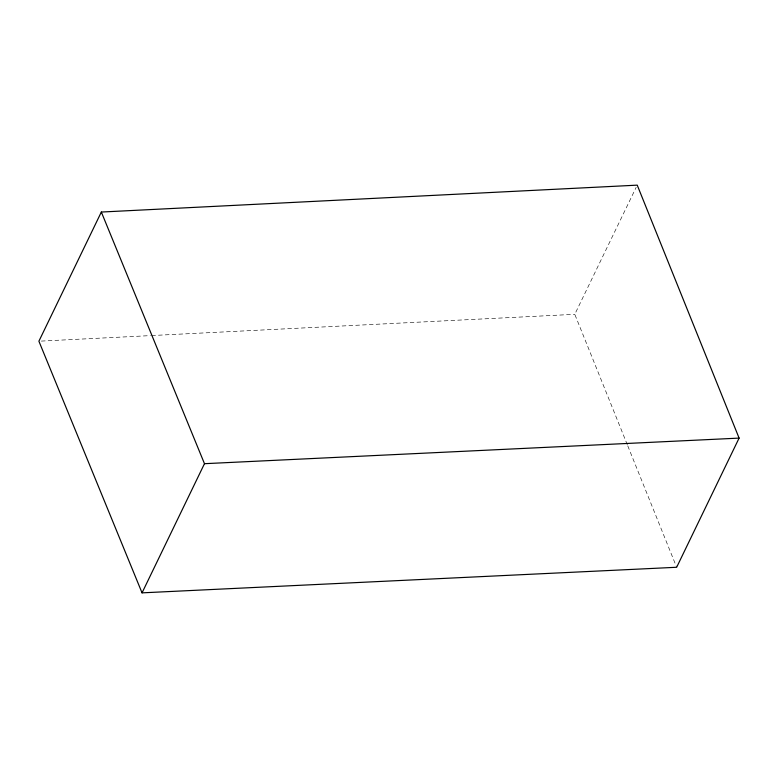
<?xml version="1.0" encoding="UTF-8"?>
<svg xmlns="http://www.w3.org/2000/svg" width="778" height="778" viewBox="0 0 778 778"><rect width="100%" height="100%" fill="white"/><g stroke="black" fill="none" stroke-linecap="round" stroke-linejoin="round"><path stroke-width="0.58" stroke-dasharray="3.89 2.92" d="M627.311 444.724L574.786 314.312L636.18 187.323M41.322 341.085L150.446 335.61M151.652 335.551L574.786 314.312M627.758 445.843L676.665 567.269"/><path stroke-width="1.17" d="M101.335 212.044L38.9 341.211L142.043 592.855L676.665 567.269L739.1 438.102L637.231 185.145L101.335 212.044L204.478 463.688L142.043 592.855M204.478 463.688L739.1 438.102"/></g></svg>
